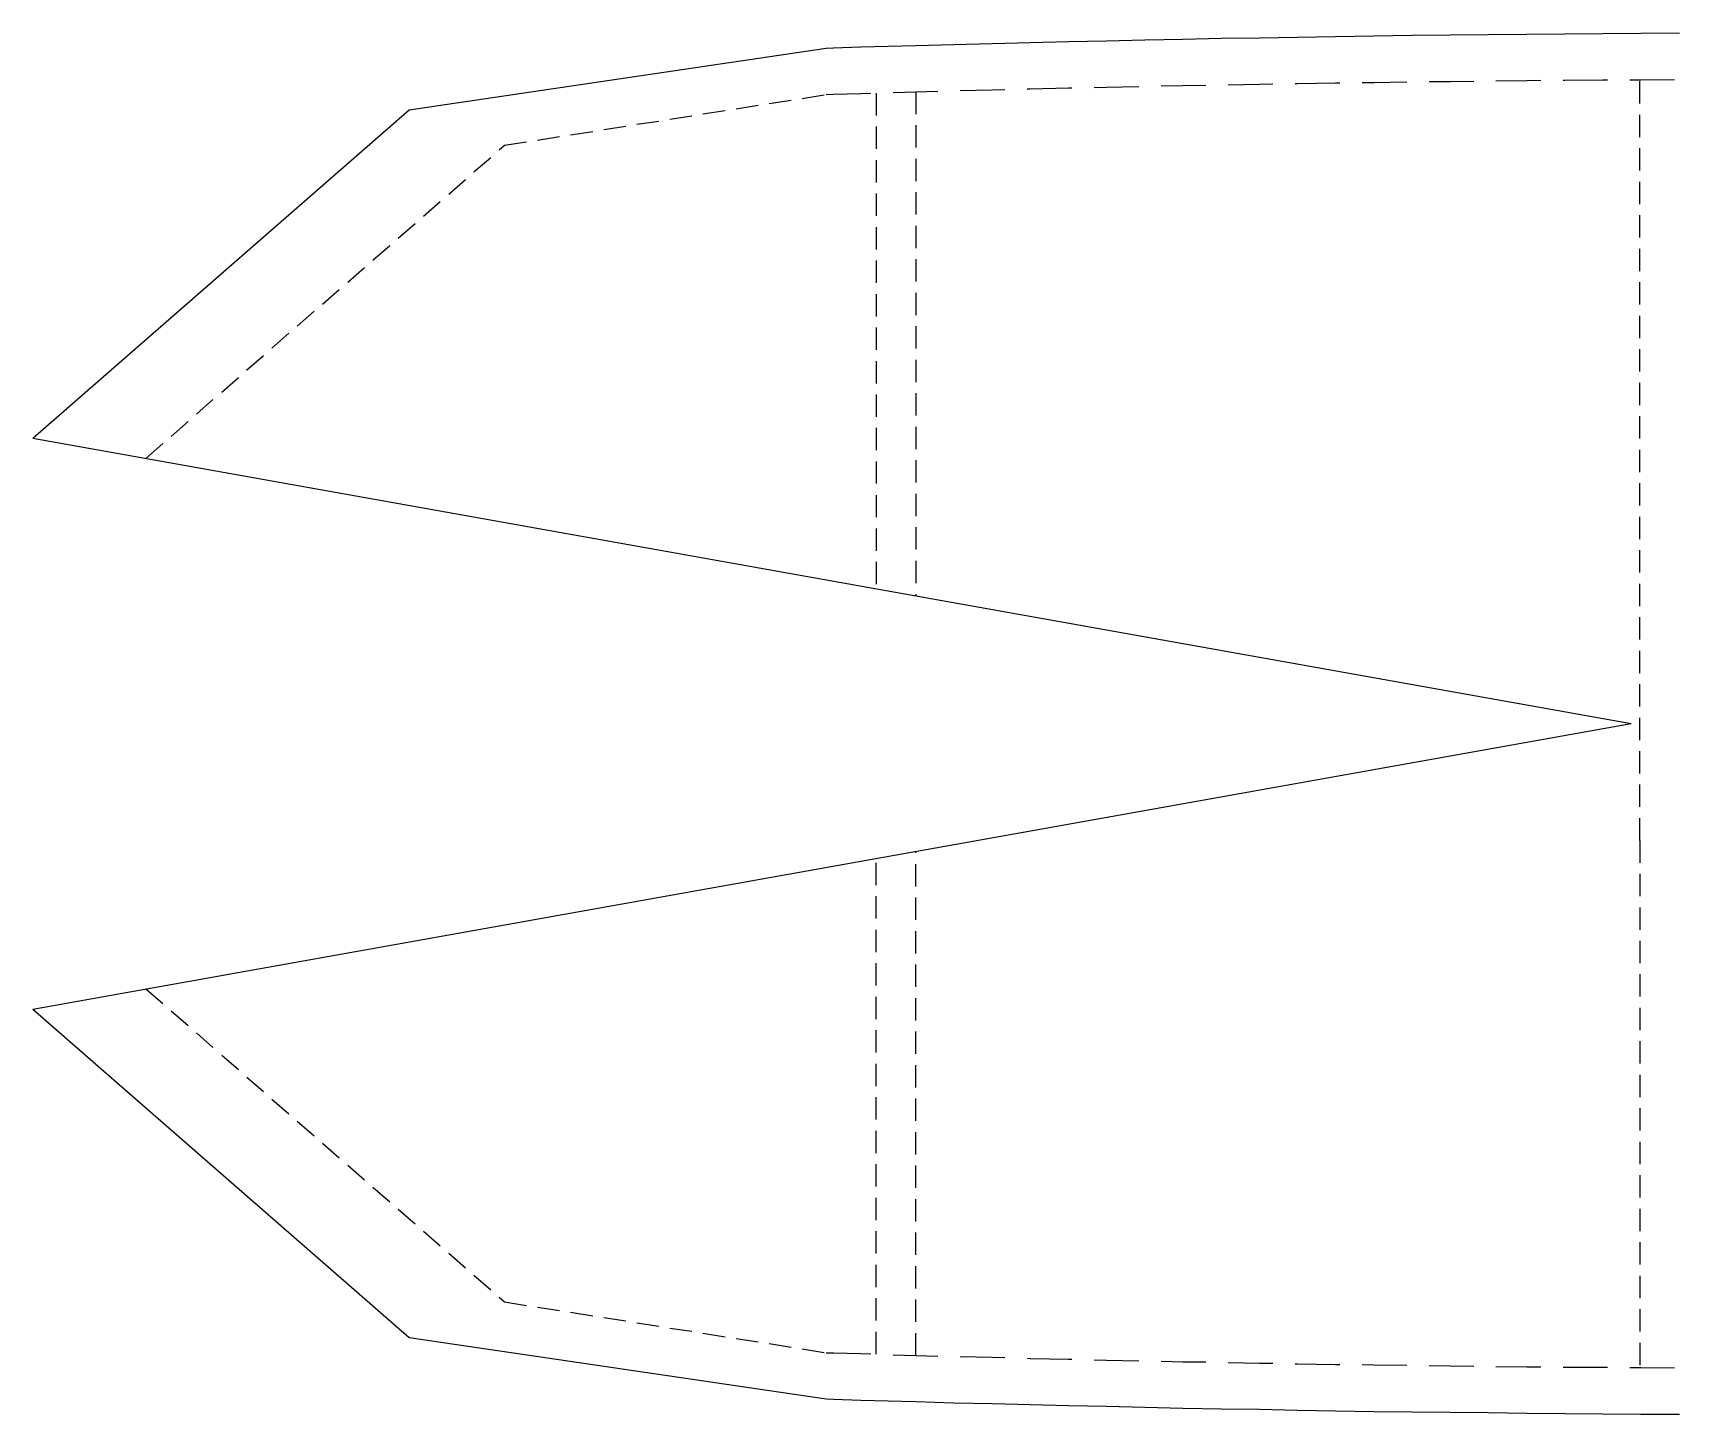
# Model space of a CAD drawing. Header units: feet. Extents: x 0 to 17916, y -1 to 10932.
# Drawn here: x 165 to 3238, y 2856 to 5434 of the extents above; entities that cross this region are included whole.
import ezdxf

# ---------------------------------------------------------------- set-up
doc = ezdxf.new("R2010")
doc.units = ezdxf.units.FT
doc.header["$MEASUREMENT"] = 0

msp = doc.modelspace()

# ---------------------------------------------------------------- linework, layer by layer
at = {"color": 7}
for p, q in [((1710.3, 5407.7), (1761.4, 5408.9)), ((1761.4, 5408.9), (1813.1, 5410.5)), ((1813.1, 5410.5), (1884.2, 5412.2)), ((1884.2, 5412.2), (1955.4, 5414.4)), ((1955.4, 5414.4), (2026.5, 5416.1)), ((2026.5, 5416.1), (2098.2, 5417.7)), ((2098.2, 5417.7), (2169.3, 5419.4)), ((2169.3, 5419.4), (2240.4, 5421.1)), ((2240.4, 5421.1), (2311.5, 5422.2)), ((2311.5, 5422.2), (2383.2, 5423.9)), ((2383.2, 5423.9), (2454.4, 5425)), ((2454.4, 5425), (2525.5, 5426.1)), ((2525.5, 5426.1), (2596.6, 5427.2)), ((2596.6, 5427.2), (2668.3, 5428.3)), ((2668.3, 5428.3), (2739.4, 5429.4)), ((2739.4, 5429.4), (2810.6, 5430)), ((2810.6, 5430), (2881.7, 5431.1)), ((2881.7, 5431.1), (2953.4, 5431.6)), ((2953.4, 5431.6), (3024.5, 5432.2)), ((3024.5, 5432.2), (3095.6, 5432.7)), ((3095.6, 5432.7), (3166.7, 5433.3)), ((3166.7, 5433.3), (3238.4, 5433.9)), ((867.3, 5290.5), (1645.8, 5405.5)), ((1645.8, 5405.5), (1659.2, 5406.1)), ((1659.2, 5406.1), (1710.3, 5407.7)), ((165, 4677.6), (867.3, 5290.5)), ((165, 4677.6), (3148.4, 4144.7)), ((165, 3611.8), (3148.4, 4144.7)), ((165, 3611.8), (867.3, 2998.9)), ((867.3, 2998.9), (1645.8, 2884.4)), ((1645.8, 2884.4), (1659.2, 2883.8)), ((1659.2, 2883.8), (1710.3, 2882.2)), ((1710.3, 2882.2), (1761.4, 2880.5)), ((1761.4, 2880.5), (1813.1, 2879.4)), ((1813.1, 2879.4), (1884.2, 2877.2)), ((1884.2, 2877.2), (1955.4, 2875.5)), ((1955.4, 2875.5), (2026.5, 2873.8)), ((2026.5, 2873.8), (2098.2, 2872.2)), ((2098.2, 2872.2), (2169.3, 2870.5)), ((2169.3, 2870.5), (2240.4, 2868.8)), ((2240.4, 2868.8), (2311.5, 2867.2)), ((2311.5, 2867.2), (2383.2, 2866.1)), ((2383.2, 2866.1), (2454.4, 2864.9)), ((2454.4, 2864.9), (2525.5, 2863.3)), ((2525.5, 2863.3), (2596.6, 2862.2)), ((2596.6, 2862.2), (2668.3, 2861.1)), ((2668.3, 2861.1), (2739.4, 2860.5)), ((2739.4, 2860.5), (2810.6, 2859.4)), ((2810.6, 2859.4), (2881.7, 2858.8)), ((2881.7, 2858.8), (2953.4, 2857.7)), ((2953.4, 2857.7), (3024.5, 2857.2)), ((3024.5, 2857.2), (3095.6, 2856.6)), ((3095.6, 2856.6), (3166.7, 2856)), ((3166.7, 2856), (3238.4, 2856))]:
    msp.add_line(p, q, dxfattribs=at)
at = {"color": 82}
for p, q in [((3166.7, 5346.6), (3229.5, 5347.2)), ((1600.8, 5311.6), (1642, 5318.3)), ((1645.8, 5318.8), (1659.2, 5319.4)), ((1659.2, 5319.4), (1710.3, 5321.1)), ((1710.3, 5321.1), (1729.2, 5321.6)), ((1770.9, 5322.7), (1813.1, 5323.8)), ((1813.1, 5323.8), (1854.2, 5324.9)), ((1895.9, 5326.1), (1955.4, 5327.7)), ((1955.4, 5327.7), (1979.3, 5328.3)), ((2020.9, 5329.4), (2026.5, 5329.4)), ((2026.5, 5329.4), (2098.2, 5331.1)), ((2098.2, 5331.1), (2104.3, 5331.1)), ((2146, 5332.2), (2169.3, 5332.7)), ((2169.3, 5332.7), (2229.3, 5333.8)), ((2271, 5334.9), (2311.5, 5335.5)), ((2311.5, 5335.5), (2354.3, 5336.6)), ((2396, 5337.2), (2454.4, 5338.3)), ((2454.4, 5338.3), (2479.4, 5338.8)), ((2521, 5339.4), (2525.5, 5339.4)), ((2525.5, 5339.4), (2596.6, 5340.5)), ((2596.6, 5340.5), (2604.4, 5340.5)), ((2646.1, 5341.6), (2668.3, 5341.6)), ((2668.3, 5341.6), (2729.4, 5342.7)), ((2771.1, 5343.3), (2810.6, 5343.3)), ((2810.6, 5343.3), (2854.5, 5343.8)), ((2896.1, 5344.4), (2953.4, 5344.9)), ((2953.4, 5344.9), (2979.5, 5345.5)), ((3021.2, 5345.5), (3024.5, 5345.5)), ((3024.5, 5345.5), (3095.6, 5346.1)), ((3095.6, 5346.1), (3104.5, 5346.6)), ((3146.2, 5346.6), (3166.7, 5346.6)), ((1415.8, 5282.7), (1456.9, 5288.8)), ((1477.5, 5292.2), (1518.6, 5298.8)), ((1539.2, 5302.2), (1580.3, 5308.3)), ((1230.7, 5253.3), (1271.9, 5259.9)), ((1292.4, 5263.3), (1333.5, 5269.4)), ((1354.1, 5272.7), (1395.2, 5279.4)), ((1035.1, 5215.5), (1045.2, 5224.4)), ((1045.2, 5224.4), (1086.3, 5230.5)), ((1106.8, 5233.8), (1148, 5240.5)), ((1168.5, 5243.8), (1210.2, 5249.9)), ((987.9, 5174.4), (1019.6, 5201.6)), ((941.2, 5133.2), (972.4, 5160.5)), ((894, 5092.1), (925.1, 5119.3)), ((846.8, 5051), (878.4, 5078.2)), ((799.5, 5009.9), (831.2, 5037.1)), ((752.9, 4968.8), (784, 4996)), ((705.6, 4927.6), (736.8, 4954.9)), ((658.4, 4886.5), (690.1, 4914.3)), ((611.2, 4845.4), (642.8, 4873.2)), ((563.9, 4804.3), (595.6, 4832.1)), ((517.3, 4763.1), (548.4, 4790.9)), ((470, 4722), (501.1, 4749.8)), ((422.8, 4680.9), (454.5, 4708.7)), ((375.6, 4639.8), (407.2, 4667.6)), ((375.6, 3649.6), (407.2, 3622.3)), ((422.8, 3608.4), (454.5, 3581.2)), ((470, 3567.3), (501.1, 3540.1)), ((517.3, 3526.2), (548.4, 3499)), ((564.5, 3485.1), (595.6, 3457.9)), ((611.2, 3444), (642.8, 3416.7)), ((658.4, 3402.8), (690.1, 3375.6)), ((705.6, 3361.7), (736.8, 3334.5)), ((752.9, 3320.6), (784, 3293.4)), ((799.5, 3279.5), (831.2, 3252.3)), ((846.8, 3238.4), (878.4, 3211.1)), ((894, 3197.2), (925.1, 3170)), ((941.2, 3156.1), (972.4, 3128.9)), ((987.9, 3115.6), (1019.6, 3087.8)), ((1035.1, 3074.4), (1045.2, 3065.5)), ((1045.2, 3065.5), (1086.3, 3058.9)), ((1106.8, 3055.5), (1148, 3049.4)), ((1168.5, 3046.1), (1210.2, 3039.4)), ((1230.7, 3036.1), (1271.9, 3030)), ((1292.4, 3026.6), (1333.5, 3020)), ((1354.1, 3016.6), (1395.2, 3010.5)), ((1415.8, 3007.2), (1456.9, 3000.5)), ((1477.5, 2997.2), (1518.6, 2991.1)), ((1539.2, 2987.7), (1580.3, 2981.1)), ((1600.8, 2977.7), (1642, 2971.1)), ((1645.8, 2970.5), (1659.2, 2970.5)), ((1659.2, 2970.5), (1710.3, 2968.9)), ((1710.3, 2968.9), (1729.2, 2968.3)), ((1770.9, 2966.6), (1813.1, 2965.5)), ((1813.1, 2965.5), (1854.2, 2964.4)), ((1895.9, 2963.3), (1955.4, 2962.2)), ((1955.4, 2962.2), (1979.3, 2961.6)), ((2020.9, 2960.5), (2026.5, 2960)), ((2026.5, 2960), (2098.2, 2958.3)), ((2098.2, 2958.3), (2104.3, 2958.3)), ((2146, 2957.2), (2169.3, 2956.6)), ((2169.3, 2956.6), (2229.3, 2955.5)), ((2271, 2955), (2311.5, 2953.8)), ((2311.5, 2953.8), (2354.3, 2953.3)), ((2396, 2952.2), (2454.4, 2951.1)), ((2454.4, 2951.1), (2479.4, 2951.1)), ((2521, 2950), (2525.5, 2950)), ((2525.5, 2950), (2596.6, 2948.8)), ((2596.6, 2948.8), (2604.4, 2948.8)), ((2646.1, 2948.3), (2668.3, 2947.7)), ((2668.3, 2947.7), (2729.4, 2947.2)), ((2771.1, 2946.6), (2810.6, 2946.1)), ((2810.6, 2946.1), (2854.5, 2945.5)), ((2896.1, 2945), (2953.4, 2944.4)), ((2953.4, 2944.4), (2979.5, 2944.4)), ((3021.2, 2943.8), (3024.5, 2943.8)), ((3024.5, 2943.8), (3095.6, 2943.3)), ((3095.6, 2943.3), (3104.5, 2943.3)), ((3146.2, 2942.7), (3166.7, 2942.7)), ((3166.7, 2942.7), (3229.5, 2942.2))]:
    msp.add_line(p, q, dxfattribs=at)
at = {"color": 1}
for p, q in [((1739.2, 5321.6), (1739.2, 5279.9)), ((1813.1, 5323.8), (1813.1, 5282.2)), ((3164.5, 5302.2), (3164.5, 5343.8)), ((1739.2, 5259.4), (1739.2, 5217.7)), ((1813.1, 5261.6), (1813.1, 5219.9)), ((3164.5, 5239.4), (3164.5, 5281)), ((1739.2, 5196.6), (1739.2, 5154.9)), ((1813.1, 5198.8), (1813.1, 5157.1)), ((3164.5, 5177.1), (3164.5, 5218.8)), ((1739.2, 5134.3), (1739.2, 5092.7)), ((1813.1, 5136.6), (1813.1, 5094.9)), ((3164.5, 5114.3), (3164.5, 5156)), ((1739.2, 5071.6), (1739.2, 5029.9)), ((1813.1, 5073.8), (1813.1, 5032.1)), ((3164.5, 5052.1), (3164.5, 5093.8)), ((1739.2, 5009.3), (1739.2, 4967.6)), ((1813.1, 5011.5), (1813.1, 4969.9)), ((3164.5, 4989.3), (3164.5, 5031)), ((1813.1, 4948.7), (1813.1, 4907.1)), ((3164.5, 4927.1), (3164.5, 4968.8)), ((1739.2, 4946.5), (1739.2, 4904.8)), ((1813.1, 4886.5), (1813.1, 4844.8)), ((3164.5, 4864.3), (3164.5, 4906)), ((1739.2, 4884.3), (1739.2, 4842.6)), ((3164.5, 4802), (3164.5, 4843.7)), ((1739.2, 4821.5), (1739.2, 4779.8)), ((1813.1, 4823.7), (1813.1, 4782)), ((3164.5, 4739.3), (3164.5, 4780.9)), ((1739.2, 4759.3), (1739.2, 4717.6)), ((1813.1, 4761.5), (1813.1, 4719.8)), ((3164.5, 4677), (3164.5, 4718.7)), ((1739.2, 4696.5), (1739.2, 4654.8)), ((1813.1, 4698.7), (1813.1, 4657)), ((3164.5, 4614.2), (3164.5, 4655.9)), ((1739.2, 4634.2), (1739.2, 4592.6)), ((1813.1, 4636.5), (1813.1, 4594.8)), ((3164.5, 4552), (3164.5, 4593.7)), ((1739.2, 4571.4), (1739.2, 4529.8)), ((1813.1, 4573.7), (1813.1, 4532)), ((3164.5, 4489.2), (3164.5, 4530.9)), ((1739.2, 4509.2), (1739.2, 4467.5)), ((1813.1, 4511.4), (1813.1, 4469.7)), ((3164.5, 4427), (3164.5, 4468.6)), ((1739.2, 4446.4), (1739.2, 4404.7)), ((1813.1, 4448.6), (1813.1, 4407)), ((3164.5, 4364.2), (3164.5, 4405.8)), ((1813.1, 4386.4), (1813.1, 4383.6)), ((3164.5, 4301.9), (3164.5, 4343.6)), ((3164.5, 4239.1), (3164.5, 4280.8)), ((3164.5, 4176.9), (3164.5, 4218.6)), ((3164.5, 4114.1), (3164.5, 4155.8)), ((3164.5, 4051.9), (3164.5, 4093.6)), ((3164.5, 3989.1), (3164.5, 4030.8)), ((3164.5, 3926.8), (3164.5, 3968.5)), ((1813.1, 3903.5), (1813.1, 3906.3)), ((3164.5, 3926.8), (3164.5, 3885.2)), ((1739.2, 3842.9), (1739.2, 3884.6)), ((1813.1, 3840.7), (1813.1, 3882.4)), ((3164.5, 3864.1), (3164.5, 3822.4)), ((1739.2, 3780.7), (1739.2, 3822.4)), ((1813.1, 3778.5), (1813.1, 3820.2)), ((3164.5, 3801.8), (3164.5, 3760.1)), ((1739.2, 3717.9), (1739.2, 3759.6)), ((1813.1, 3715.7), (1813.1, 3757.4)), ((3164.5, 3739), (3164.5, 3697.4)), ((1739.2, 3655.7), (1739.2, 3697.4)), ((1813.1, 3653.5), (1813.1, 3695.1)), ((3164.5, 3676.8), (3164.5, 3635.1)), ((1739.2, 3592.9), (1739.2, 3634.6)), ((1813.1, 3590.7), (1813.1, 3632.3)), ((3164.5, 3614), (3164.5, 3572.3)), ((1739.2, 3530.6), (1739.2, 3572.3)), ((1813.1, 3528.4), (1813.1, 3570.1)), ((3164.5, 3551.8), (3164.5, 3510.1)), ((1739.2, 3467.9), (1739.2, 3509.5)), ((1813.1, 3465.6), (1813.1, 3507.3)), ((3164.5, 3489), (3164.5, 3447.3)), ((1739.2, 3405.6), (1739.2, 3447.3)), ((1813.1, 3403.4), (1813.1, 3445.1)), ((3164.5, 3426.7), (3164.5, 3385.1)), ((1739.2, 3342.8), (1739.2, 3384.5)), ((1813.1, 3340.6), (1813.1, 3382.3)), ((3164.5, 3363.9), (3164.5, 3322.3)), ((1739.2, 3280.6), (1739.2, 3322.3)), ((1813.1, 3278.4), (1813.1, 3320)), ((3164.5, 3301.7), (3164.5, 3260)), ((1739.2, 3217.8), (1739.2, 3259.5)), ((1813.1, 3215.6), (1813.1, 3257.3)), ((3164.5, 3238.9), (3164.5, 3197.2)), ((1739.2, 3155.6), (1739.2, 3197.2)), ((1813.1, 3153.3), (1813.1, 3195)), ((3164.5, 3176.7), (3164.5, 3135)), ((1739.2, 3092.8), (1739.2, 3134.4)), ((1813.1, 3090.5), (1813.1, 3132.2)), ((3164.5, 3113.9), (3164.5, 3072.2)), ((1739.2, 3030.5), (1739.2, 3072.2)), ((1813.1, 3028.3), (1813.1, 3070)), ((3164.5, 3051.6), (3164.5, 3010)), ((1739.2, 2967.7), (1739.2, 3009.4)), ((1813.1, 2965.5), (1813.1, 3007.2)), ((3164.5, 2988.9), (3164.5, 2947.2))]:
    msp.add_line(p, q, dxfattribs=at)

doc.saveas('drawing.dxf')
